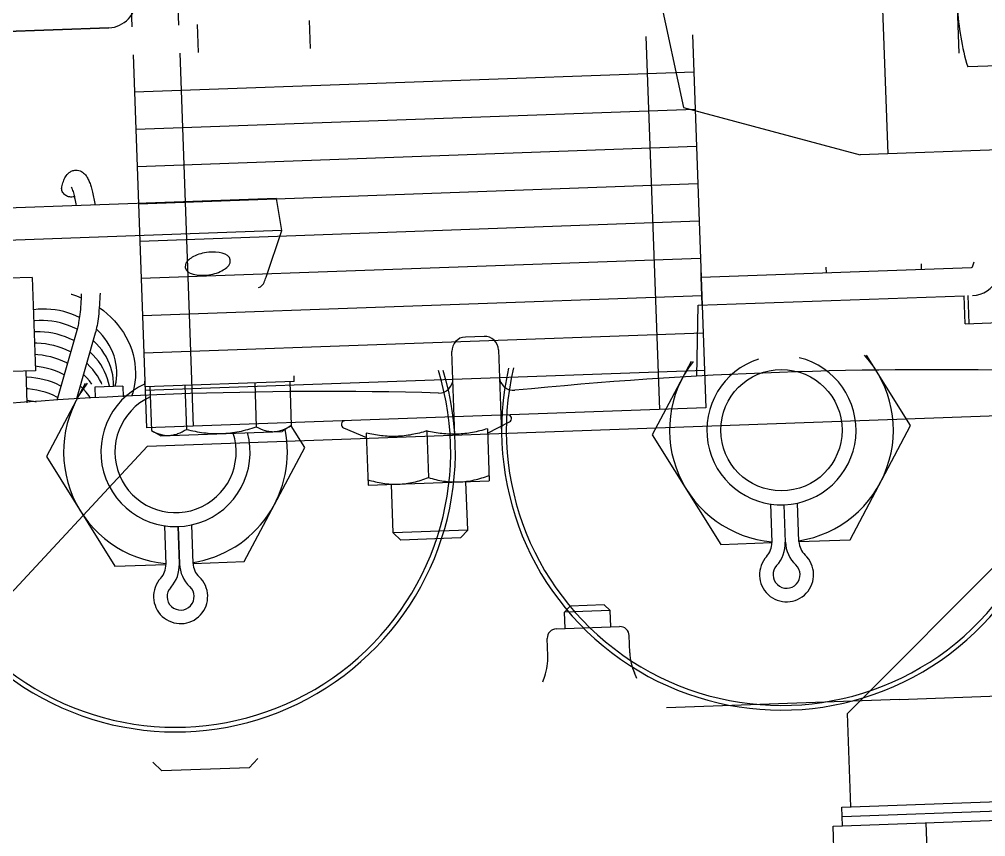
# Model space of a CAD drawing. Header units: millimetres. Extents: x 8884 to 18446, y 10737 to 16556.
# Drawn here: x 11185.12 to 11190.3, y 15456.81 to 15461.19 of the extents above; entities that cross this region are included whole.
import ezdxf

# ---------------------------------------------------------------- set-up
doc = ezdxf.new("R2010")
doc.units = ezdxf.units.MM
doc.layers.add('ENSAMBLES', color=7, linetype='Continuous')
doc.layers.add('ZMATERIEL', color=7, linetype='Continuous')

msp = doc.modelspace()

# ---------------------------------------------------------------- linework, layer by layer
at = {"color": 252, "linetype": 'Continuous'}
for p, q in [((11185.9743, 15461.1558, 84.487), (11185.9312, 15462.355, 84.487)), ((11185.7245, 15461.1468, 84.487), (11185.6813, 15462.346, 84.487)), ((11188.5441, 15461.3483, 84.487), (11188.6795, 15460.7143, 84.487)), ((11189.7765, 15460.467, 84.487), (11189.7487, 15461.2415, 84.487)), ((11186.0796, 15461.0095, 84.487), (11186.0742, 15461.1594, 84.487)), ((11186.6792, 15461.0311, 84.487), (11186.6739, 15461.181, 84.487)), ((11188.7279, 15461.1047, 84.487), (11188.7998, 15459.106, 84.487)), ((11188.4781, 15461.0958, 84.487), (11188.55, 15459.097, 84.487)), ((11185.9797, 15461.0059, 84.487), (11186.0516, 15459.0072, 84.487)), ((11185.7299, 15460.9969, 84.487), (11185.8017, 15458.9982, 84.487)), ((11190.8097, 15460.9545, 84.487), (11190.2031, 15460.9326, 84.487)), ((11188.7351, 15460.9049, 84.487), (11185.737, 15460.797, 84.487)), ((11188.7423, 15460.705, 84.487), (11185.7442, 15460.5972, 84.487)), ((11188.6795, 15460.7143, 84.487), (11189.6266, 15460.4616, 84.487)), ((11188.7495, 15460.5051, 84.487), (11185.7514, 15460.3973, 84.487)), ((11190.5035, 15460.4932, 84.487), (11189.6266, 15460.4616, 84.487)), ((11188.7567, 15460.3053, 84.487), (11185.7586, 15460.1974, 84.487)), ((11186.4978, 15460.2272, 84.487), (11183.3897, 15460.1154, 84.487)), ((11186.5257, 15460.0549, 84.487), (11186.4978, 15460.2272, 84.487)), ((11188.7639, 15460.1054, 84.487), (11185.7658, 15459.9976, 84.487)), ((11186.5257, 15460.0549, 84.487), (11183.4062, 15459.9427, 84.487)), ((11186.442, 15459.8053, 84.487), (11186.5257, 15460.0549, 84.487)), ((11188.7711, 15459.9055, 84.487), (11185.773, 15459.7977, 84.487)), ((11186.0096, 15459.8737, 84.487), (11186.0082, 15459.8583, 84.487)), ((11186.2486, 15459.8823, 84.487), (11186.25, 15459.8977, 84.487)), ((11189.9528, 15459.878, 84.487), (11189.9539, 15459.848, 84.487)), ((11190.2281, 15459.8611, 84.487), (11190.2368, 15459.8882, 84.487)), ((11188.7743, 15459.8089, 84.487), (11188.7733, 15459.8355, 84.487)), ((11188.7744, 15459.8056, 84.487), (11190.2235, 15459.8577, 84.487)), ((11189.4431, 15459.8596, 84.487), (11189.4442, 15459.8297, 84.487)), ((11185.1874, 15459.8041, 84.487), (11185.0575, 15459.7995, 84.487)), ((11185.1874, 15459.8041, 84.487), (11185.2053, 15459.3045, 84.487)), ((11188.7798, 15459.6557, 84.487), (11188.7744, 15459.8056, 84.487)), ((11185.3971, 15459.7141, 84.487), (11185.3986, 15459.7137, 84.487)), ((11185.3986, 15459.7137, 84.487), (11185.4251, 15459.7052, 84.487)), ((11185.4251, 15459.7052, 84.487), (11185.4506, 15459.6956, 84.487)), ((11188.7782, 15459.7056, 84.487), (11185.7802, 15459.5978, 84.487)), ((11188.7572, 15459.6549, 84.487), (11190.1841, 15459.7062, 84.487)), ((11190.1895, 15459.5563, 84.487), (11190.1841, 15459.7062, 84.487)), ((11190.2026, 15459.7068, 84.487), (11190.208, 15459.5569, 84.487)), ((11188.751, 15459.2744, 84.487), (11188.7572, 15459.6549, 84.487)), ((11185.197, 15459.6308, 84.487), (11185.1936, 15459.6303, 84.487)), ((11185.2198, 15459.6333, 84.487), (11185.197, 15459.6308, 84.487)), ((11185.2427, 15459.6345, 84.487), (11185.2198, 15459.6333, 84.487)), ((11185.2657, 15459.6344, 84.487), (11185.2427, 15459.6345, 84.487)), ((11185.2887, 15459.6331, 84.487), (11185.2657, 15459.6344, 84.487)), ((11185.3117, 15459.6305, 84.487), (11185.2887, 15459.6331, 84.487)), ((11185.3344, 15459.6266, 84.487), (11185.3117, 15459.6305, 84.487)), ((11185.3569, 15459.6215, 84.487), (11185.3344, 15459.6266, 84.487)), ((11185.379, 15459.6152, 84.487), (11185.3569, 15459.6215, 84.487)), ((11185.4008, 15459.6077, 84.487), (11185.379, 15459.6152, 84.487)), ((11185.422, 15459.5991, 84.487), (11185.4008, 15459.6077, 84.487)), ((11185.5474, 15459.643, 84.487), (11185.5478, 15459.6427, 84.487)), ((11185.5478, 15459.6427, 84.487), (11185.5697, 15459.6266, 84.487)), ((11185.5697, 15459.6266, 84.487), (11185.5906, 15459.6093, 84.487)), ((11185.5906, 15459.6093, 84.487), (11185.6104, 15459.591, 84.487)), ((11185.2024, 15459.5724, 84.487), (11185.1957, 15459.5717, 84.487)), ((11185.2253, 15459.5736, 84.487), (11185.2024, 15459.5724, 84.487)), ((11185.2484, 15459.5735, 84.487), (11185.2253, 15459.5736, 84.487)), ((11185.2714, 15459.5721, 84.487), (11185.2484, 15459.5735, 84.487)), ((11185.2943, 15459.5695, 84.487), (11185.2714, 15459.5721, 84.487)), ((11185.317, 15459.5657, 84.487), (11185.2943, 15459.5695, 84.487)), ((11185.3395, 15459.5606, 84.487), (11185.317, 15459.5657, 84.487)), ((11185.3617, 15459.5543, 84.487), (11185.3395, 15459.5606, 84.487)), ((11185.3834, 15459.5468, 84.487), (11185.3617, 15459.5543, 84.487)), ((11185.4414, 15459.5899, 84.487), (11185.422, 15459.5991, 84.487)), ((11185.6104, 15459.591, 84.487), (11185.629, 15459.5717, 84.487)), ((11185.629, 15459.5717, 84.487), (11185.6463, 15459.5515, 84.487)), ((11185.6463, 15459.5515, 84.487), (11185.6624, 15459.5305, 84.487)), ((11190.1895, 15459.5563, 84.487), (11190.7041, 15459.5748, 84.487)), ((11185.2079, 15459.5127, 84.487), (11185.1979, 15459.5121, 84.487)), ((11185.231, 15459.5126, 84.487), (11185.2079, 15459.5127, 84.487)), ((11185.254, 15459.5112, 84.487), (11185.231, 15459.5126, 84.487)), ((11185.2769, 15459.5086, 84.487), (11185.254, 15459.5112, 84.487)), ((11185.2996, 15459.5048, 84.487), (11185.2769, 15459.5086, 84.487)), ((11185.3221, 15459.4997, 84.487), (11185.2996, 15459.5048, 84.487)), ((11185.4304, 15459.5323, 84.487), (11185.3196, 15459.1445, 84.487)), ((11185.3443, 15459.4934, 84.487), (11185.3221, 15459.4997, 84.487)), ((11185.4046, 15459.5382, 84.487), (11185.3834, 15459.5468, 84.487)), ((11185.4252, 15459.5284, 84.487), (11185.4046, 15459.5382, 84.487)), ((11185.4287, 15459.5265, 84.487), (11185.4252, 15459.5284, 84.487)), ((11185.5265, 15459.5048, 84.487), (11185.426, 15459.1529, 84.487)), ((11185.5344, 15459.5253, 84.487), (11185.532, 15459.5274, 84.487)), ((11185.55, 15459.5098, 84.487), (11185.5344, 15459.5253, 84.487)), ((11185.5645, 15459.4935, 84.487), (11185.55, 15459.5098, 84.487)), ((11185.6624, 15459.5305, 84.487), (11185.6771, 15459.5087, 84.487)), ((11185.6771, 15459.5087, 84.487), (11185.6904, 15459.4863, 84.487)), ((11188.7854, 15459.5058, 84.487), (11185.7874, 15459.398, 84.487)), ((11185.2135, 15459.4517, 84.487), (11185.2001, 15459.4517, 84.487)), ((11185.2366, 15459.4503, 84.487), (11185.2135, 15459.4517, 84.487)), ((11185.2595, 15459.4477, 84.487), (11185.2366, 15459.4503, 84.487)), ((11185.2822, 15459.4439, 84.487), (11185.2595, 15459.4477, 84.487)), ((11185.366, 15459.4859, 84.487), (11185.3443, 15459.4934, 84.487)), ((11185.3872, 15459.4773, 84.487), (11185.366, 15459.4859, 84.487)), ((11185.4078, 15459.4675, 84.487), (11185.3872, 15459.4773, 84.487)), ((11185.4113, 15459.4656, 84.487), (11185.4078, 15459.4675, 84.487)), ((11185.517, 15459.4644, 84.487), (11185.5154, 15459.4659, 84.487)), ((11185.5326, 15459.4489, 84.487), (11185.517, 15459.4644, 84.487)), ((11185.5472, 15459.4326, 84.487), (11185.5326, 15459.4489, 84.487)), ((11185.578, 15459.4766, 84.487), (11185.5645, 15459.4935, 84.487)), ((11185.5903, 15459.4589, 84.487), (11185.578, 15459.4766, 84.487)), ((11185.6013, 15459.4407, 84.487), (11185.5903, 15459.4589, 84.487)), ((11185.6904, 15459.4863, 84.487), (11185.7022, 15459.4633, 84.487)), ((11185.7022, 15459.4633, 84.487), (11185.7125, 15459.4398, 84.487)), ((11185.3047, 15459.4388, 84.487), (11185.2822, 15459.4439, 84.487)), ((11185.3268, 15459.4325, 84.487), (11185.3047, 15459.4388, 84.487)), ((11185.3486, 15459.425, 84.487), (11185.3268, 15459.4325, 84.487)), ((11185.3698, 15459.4164, 84.487), (11185.3486, 15459.425, 84.487)), ((11185.3904, 15459.4066, 84.487), (11185.3698, 15459.4164, 84.487)), ((11185.3939, 15459.4047, 84.487), (11185.3904, 15459.4066, 84.487)), ((11185.4996, 15459.4035, 84.487), (11185.498, 15459.4049, 84.487)), ((11185.5152, 15459.388, 84.487), (11185.4996, 15459.4035, 84.487)), ((11185.5606, 15459.4156, 84.487), (11185.5472, 15459.4326, 84.487)), ((11185.5729, 15459.398, 84.487), (11185.5606, 15459.4156, 84.487)), ((11185.5839, 15459.3797, 84.487), (11185.5729, 15459.398, 84.487)), ((11185.6111, 15459.4219, 84.487), (11185.6013, 15459.4407, 84.487)), ((11185.6197, 15459.4027, 84.487), (11185.6111, 15459.4219, 84.487)), ((11185.6268, 15459.3832, 84.487), (11185.6197, 15459.4027, 84.487)), ((11185.7125, 15459.4398, 84.487), (11185.7214, 15459.4158, 84.487)), ((11185.7214, 15459.4158, 84.487), (11185.7286, 15459.3916, 84.487)), ((11185.2191, 15459.3894, 84.487), (11185.2023, 15459.3904, 84.487)), ((11185.2421, 15459.3868, 84.487), (11185.2191, 15459.3894, 84.487)), ((11185.2648, 15459.383, 84.487), (11185.2421, 15459.3868, 84.487)), ((11185.2873, 15459.3779, 84.487), (11185.2648, 15459.383, 84.487)), ((11185.3094, 15459.3716, 84.487), (11185.2873, 15459.3779, 84.487)), ((11185.3312, 15459.3641, 84.487), (11185.3094, 15459.3716, 84.487)), ((11185.3524, 15459.3555, 84.487), (11185.3312, 15459.3641, 84.487)), ((11185.373, 15459.3457, 84.487), (11185.3524, 15459.3555, 84.487)), ((11185.3765, 15459.3438, 84.487), (11185.373, 15459.3457, 84.487)), ((11185.4822, 15459.3426, 84.487), (11185.4806, 15459.344, 84.487)), ((11185.4978, 15459.3271, 84.487), (11185.4822, 15459.3426, 84.487)), ((11185.5298, 15459.3717, 84.487), (11185.5152, 15459.388, 84.487)), ((11185.5432, 15459.3547, 84.487), (11185.5298, 15459.3717, 84.487)), ((11185.5555, 15459.3371, 84.487), (11185.5432, 15459.3547, 84.487)), ((11185.5938, 15459.361, 84.487), (11185.5839, 15459.3797, 84.487)), ((11185.6023, 15459.3418, 84.487), (11185.5938, 15459.361, 84.487)), ((11185.6094, 15459.3223, 84.487), (11185.6023, 15459.3418, 84.487)), ((11185.6327, 15459.3633, 84.487), (11185.6268, 15459.3832, 84.487)), ((11185.6371, 15459.3432, 84.487), (11185.6327, 15459.3633, 84.487)), ((11185.6401, 15459.323, 84.487), (11185.6371, 15459.3432, 84.487)), ((11185.7286, 15459.3916, 84.487), (11185.7343, 15459.367, 84.487)), ((11185.7343, 15459.367, 84.487), (11185.7385, 15459.3423, 84.487)), ((11185.7385, 15459.3423, 84.487), (11185.741, 15459.3175, 84.487)), ((11185.2053, 15459.3045, 84.487), (11185.0754, 15459.2998, 84.487)), ((11185.1615, 15459.1322, 84.487), (11185.1554, 15459.3027, 84.487)), ((11185.2247, 15459.3259, 84.487), (11185.2045, 15459.3282, 84.487)), ((11185.2474, 15459.322, 84.487), (11185.2247, 15459.3259, 84.487)), ((11185.2699, 15459.317, 84.487), (11185.2474, 15459.322, 84.487)), ((11185.292, 15459.3107, 84.487), (11185.2699, 15459.317, 84.487)), ((11185.3138, 15459.3032, 84.487), (11185.292, 15459.3107, 84.487)), ((11185.335, 15459.2946, 84.487), (11185.3138, 15459.3032, 84.487)), ((11185.3556, 15459.2848, 84.487), (11185.335, 15459.2946, 84.487)), ((11185.5124, 15459.3108, 84.487), (11185.4978, 15459.3271, 84.487)), ((11185.5258, 15459.2938, 84.487), (11185.5124, 15459.3108, 84.487)), ((11185.5381, 15459.2762, 84.487), (11185.5258, 15459.2938, 84.487)), ((11185.5665, 15459.3188, 84.487), (11185.5555, 15459.3371, 84.487)), ((11185.5764, 15459.3001, 84.487), (11185.5665, 15459.3188, 84.487)), ((11185.5849, 15459.2809, 84.487), (11185.5764, 15459.3001, 84.487)), ((11185.6153, 15459.3024, 84.487), (11185.6094, 15459.3223, 84.487)), ((11185.6197, 15459.2823, 84.487), (11185.6153, 15459.3024, 84.487)), ((11185.6417, 15459.3027, 84.487), (11185.6401, 15459.323, 84.487)), ((11185.6419, 15459.2824, 84.487), (11185.6417, 15459.3027, 84.487)), ((11185.741, 15459.3175, 84.487), (11185.742, 15459.2928, 84.487)), ((11185.742, 15459.2928, 84.487), (11185.7413, 15459.2681, 84.487)), ((11188.7926, 15459.3059, 84.487), (11185.7946, 15459.1981, 84.487)), ((11185.1614, 15459.2689, 84.487), (11185.1566, 15459.269, 84.487)), ((11185.1844, 15459.2676, 84.487), (11185.1614, 15459.2689, 84.487)), ((11185.2073, 15459.265, 84.487), (11185.1844, 15459.2676, 84.487)), ((11185.23, 15459.2611, 84.487), (11185.2073, 15459.265, 84.487)), ((11185.2525, 15459.256, 84.487), (11185.23, 15459.2611, 84.487)), ((11185.2747, 15459.2497, 84.487), (11185.2525, 15459.256, 84.487)), ((11185.2964, 15459.2423, 84.487), (11185.2747, 15459.2497, 84.487)), ((11185.3176, 15459.2336, 84.487), (11185.2964, 15459.2423, 84.487)), ((11185.3591, 15459.2829, 84.487), (11185.3556, 15459.2848, 84.487)), ((11185.4648, 15459.2817, 84.487), (11185.4632, 15459.2831, 84.487)), ((11185.4804, 15459.2662, 84.487), (11185.4648, 15459.2817, 84.487)), ((11185.495, 15459.2499, 84.487), (11185.4804, 15459.2662, 84.487)), ((11185.5084, 15459.2329, 84.487), (11185.495, 15459.2499, 84.487)), ((11185.5491, 15459.2579, 84.487), (11185.5381, 15459.2762, 84.487)), ((11185.5589, 15459.2392, 84.487), (11185.5491, 15459.2579, 84.487)), ((11185.5618, 15459.2327, 84.487), (11185.5589, 15459.2392, 84.487)), ((11185.5921, 15459.2613, 84.487), (11185.5849, 15459.2809, 84.487)), ((11185.5979, 15459.2415, 84.487), (11185.5921, 15459.2613, 84.487)), ((11185.6023, 15459.2214, 84.487), (11185.5979, 15459.2415, 84.487)), ((11185.6227, 15459.2621, 84.487), (11185.6197, 15459.2823, 84.487)), ((11185.6243, 15459.2418, 84.487), (11185.6227, 15459.2621, 84.487)), ((11185.6245, 15459.2215, 84.487), (11185.6243, 15459.2418, 84.487)), ((11185.6337, 15459.2225, 84.487), (11185.6378, 15459.2422, 84.487)), ((11185.6378, 15459.2422, 84.487), (11185.6406, 15459.2622, 84.487)), ((11185.6406, 15459.2622, 84.487), (11185.6419, 15459.2824, 84.487)), ((11185.7391, 15459.2436, 84.487), (11185.7353, 15459.2193, 84.487)), ((11185.7413, 15459.2681, 84.487), (11185.7391, 15459.2436, 84.487)), ((11185.7938, 15459.2181, 84.487), (11185.7928, 15459.248, 84.487)), ((11186.5933, 15459.2468, 84.487), (11185.7938, 15459.2181, 84.487)), ((11186.3811, 15459.2392, 84.487), (11186.3896, 15459.0034, 84.487)), ((11186.5686, 15459.2459, 84.487), (11186.5771, 15459.0101, 84.487)), ((11186.5933, 15459.2468, 84.487), (11186.5922, 15459.2768, 84.487)), ((11185.167, 15459.2067, 84.487), (11185.1588, 15459.2072, 84.487)), ((11185.1899, 15459.2041, 84.487), (11185.167, 15459.2067, 84.487)), ((11185.2126, 15459.2002, 84.487), (11185.1899, 15459.2041, 84.487)), ((11185.2351, 15459.1951, 84.487), (11185.2126, 15459.2002, 84.487)), ((11185.2573, 15459.1888, 84.487), (11185.2351, 15459.1951, 84.487)), ((11185.279, 15459.1814, 84.487), (11185.2573, 15459.1888, 84.487)), ((11185.3382, 15459.2239, 84.487), (11185.3176, 15459.2336, 84.487)), ((11185.3417, 15459.222, 84.487), (11185.3382, 15459.2239, 84.487)), ((11185.4474, 15459.2208, 84.487), (11185.4458, 15459.2222, 84.487)), ((11185.463, 15459.2053, 84.487), (11185.4474, 15459.2208, 84.487)), ((11185.4776, 15459.189, 84.487), (11185.463, 15459.2053, 84.487)), ((11185.491, 15459.172, 84.487), (11185.4776, 15459.189, 84.487)), ((11185.6736, 15459.2212, 84.487), (11185.5237, 15459.2159, 84.487)), ((11185.5237, 15459.2159, 84.487), (11185.5258, 15459.1584, 84.487)), ((11185.6027, 15459.2187, 84.487), (11185.6023, 15459.2214, 84.487)), ((11185.6244, 15459.2195, 84.487), (11185.6245, 15459.2215, 84.487)), ((11185.6329, 15459.2198, 84.487), (11185.6337, 15459.2225, 84.487)), ((11185.6736, 15459.2212, 84.487), (11185.6757, 15459.1638, 84.487)), ((11185.7299, 15459.1954, 84.487), (11185.7275, 15459.1863, 84.487)), ((11185.7353, 15459.2193, 84.487), (11185.7299, 15459.1954, 84.487)), ((11185.8185, 15459.219, 84.487), (11185.827, 15458.9831, 84.487)), ((11186.0061, 15459.2257, 84.487), (11186.0145, 15458.9899, 84.487)), ((11185.1725, 15459.1432, 84.487), (11185.1611, 15459.1445, 84.487)), ((11185.1952, 15459.1393, 84.487), (11185.1725, 15459.1432, 84.487)), ((11185.21, 15459.136, 84.487), (11185.1952, 15459.1393, 84.487)), ((11185.3002, 15459.1727, 84.487), (11185.279, 15459.1814, 84.487)), ((11185.3208, 15459.163, 84.487), (11185.3002, 15459.1727, 84.487)), ((11185.3243, 15459.1611, 84.487), (11185.3208, 15459.163, 84.487)), ((11185.43, 15459.1599, 84.487), (11185.4284, 15459.1613, 84.487)), ((11185.4362, 15459.1537, 84.487), (11185.43, 15459.1599, 84.487)), ((11185.5011, 15459.1575, 84.487), (11185.491, 15459.172, 84.487)), ((11185.7245, 15459.1764, 84.487), (11185.7206, 15459.1654, 84.487)), ((11185.7275, 15459.1863, 84.487), (11185.7245, 15459.1764, 84.487)), ((11188.7998, 15459.106, 84.487), (11185.8017, 15458.9982, 84.487)), ((11191.125, 15459.0896, 84.487), (11185.8053, 15458.8983, 84.487)), ((11185.827, 15458.9831, 84.487), (11185.8783, 15458.9559, 84.487)), ((11185.8783, 15458.9559, 84.487), (11186.5279, 15458.9793, 84.487)), ((11186.5771, 15459.0101, 84.487), (11186.5279, 15458.9793, 84.487)), ((11186.8577, 15458.998, 84.487), (11186.9794, 15458.9466, 84.487)), ((11187.3033, 15458.9817, 84.487), (11187.3123, 15458.7314, 84.487)), ((11187.6281, 15458.9933, 84.487), (11187.6381, 15458.714, 84.487)), ((11187.6289, 15458.9699, 84.487), (11187.7466, 15459.03, 84.487)), ((11186.9785, 15458.97, 84.487), (11186.9886, 15458.6907, 84.487)), ((11189.5592, 15457.4673, 84.487), (11191.0321, 15458.9445, 84.487)), ((11184.8419, 15457.863, 84.487), (11185.8053, 15458.8983, 84.487)), ((11189.8374, 15457.5423, 84.487), (11227.2033, 15458.8861, 84.487)), ((11186.9886, 15458.6907, 84.487), (11187.6381, 15458.714, 84.487)), ((11187.1228, 15458.4353, 84.487), (11187.1135, 15458.6952, 84.487)), ((11187.5226, 15458.4497, 84.487), (11187.5132, 15458.7095, 84.487)), ((11187.5226, 15458.4497, 84.487), (11187.1228, 15458.4353, 84.487)), ((11187.1228, 15458.4353, 84.487), (11187.1642, 15458.3968, 84.487)), ((11187.5226, 15458.4497, 84.487), (11187.484, 15458.4083, 84.487)), ((11187.484, 15458.4083, 84.487), (11187.1642, 15458.3968, 84.487)), ((11188.2537, 15458.0492, 84.487), (11188.0713, 15458.0427, 84.487)), ((11188.2537, 15458.0492, 84.487), (11188.286, 15458.0192, 84.487)), ((11188.0713, 15458.0427, 84.487), (11188.0412, 15458.0104, 84.487)), ((11188.286, 15458.0192, 84.487), (11188.0412, 15458.0104, 84.487)), ((11188.0443, 15457.9226, 84.487), (11188.0412, 15458.0104, 84.487)), ((11188.2892, 15457.9314, 84.487), (11188.286, 15458.0192, 84.487)), ((11187.9971, 15457.9209, 84.487), (11188.3364, 15457.9331, 84.487)), ((11187.9523, 15457.7772, 84.487), (11187.949, 15457.8691, 84.487)), ((11188.3915, 15457.793, 84.487), (11188.3882, 15457.8849, 84.487)), ((11188.4286, 15457.6554, 84.487), (11188.416, 15457.6847, 84.487)), ((11187.9251, 15457.6373, 84.487), (11187.9356, 15457.6674, 84.487)), ((11189.5772, 15456.9676, 84.487), (11189.5592, 15457.4673, 84.487)), ((11186.3978, 15457.2265, 84.487), (11186.3516, 15457.1768, 84.487)), ((11185.8342, 15457.2062, 84.487), (11185.8839, 15457.16, 84.487)), ((11186.3516, 15457.1768, 84.487), (11185.8839, 15457.16, 84.487)), ((11189.5272, 15456.9658, 84.487), (11190.5265, 15457.0017, 84.487)), ((11189.5308, 15456.8659, 84.487), (11189.5272, 15456.9658, 84.487)), ((11189.529, 15456.9158, 84.487), (11190.5283, 15456.9518, 84.487)), ((11189.4808, 15456.8641, 84.487), (11190.5301, 15456.9018, 84.487)), ((11189.5635, 15454.5655, 84.487), (11189.4808, 15456.8641, 84.487)), ((11189.9877, 15456.6822, 84.487), (11189.9805, 15456.882, 84.487))]:
    msp.add_line(p, q, dxfattribs=at)
for centre, radius, start, end in [((11191.3976, 15461.3008, 84.487), 1.25, 182.0597, 197.1297), ((11190.2233, 15459.8627, 84.487), 0.005, 272.06, 342.0594), ((11190.2233, 15459.8627, 84.487), 0.155, 272.0597, 333.1183), ((11186.8655, 15459.0165, 84.487), 0.02, 92.0597, 247.0597), ((11187.7375, 15459.0478, 84.487), 0.02, 297.0597, 92.0597), ((11187.9989, 15457.8709, 84.487), 0.05, 92.0597, 182.0597), ((11188.3382, 15457.8831, 84.487), 0.05, 2.0597, 92.0597), ((11188.6913, 15457.8038, 84.487), 0.3, 182.0597, 203.3965), ((11187.6525, 15457.7664, 84.487), 0.3, 340.7228, 2.0597)]:
    msp.add_arc(centre, radius, start, end, dxfattribs=at)
for points, start_tangent, end_tangent in [([(11185.3471, 15460.2905, 84.487), (11185.3554, 15460.3187, 84.487), (11185.3666, 15460.3432, 84.487), (11185.3862, 15460.366, 84.487), (11185.4021, 15460.3749, 84.487), (11185.4215, 15460.3789, 84.487)], (0.234807, 0.972042), (0.999353, 0.035958)), ([(11185.4215, 15460.3789, 84.487), (11185.4529, 15460.3713, 84.487), (11185.4735, 15460.354, 84.487), (11185.4863, 15460.3348, 84.487), (11185.4959, 15460.3134, 84.487), (11185.5042, 15460.2889, 84.487), (11185.5118, 15460.2605, 84.487), (11185.5253, 15460.1923, 84.487)], (0.999353, 0.035958), (0.162671, -0.98668)), ([(11185.4008, 15460.2347, 84.487), (11185.3778, 15460.2387, 84.487), (11185.3588, 15460.2513, 84.487), (11185.3477, 15460.27, 84.487), (11185.3471, 15460.2905, 84.487)], (-0.999354, -0.03594), (0.234805, 0.972043)), ([(11185.3967, 15460.2901, 84.487), (11185.3999, 15460.2839, 84.487), (11185.4026, 15460.2774, 84.487), (11185.4072, 15460.2641, 84.487), (11185.4111, 15460.2507, 84.487), (11185.4145, 15460.2371, 84.487)], (0.555217, -0.831706), (0.233878, -0.972266)), ([(11185.4146, 15460.237, 84.487), (11185.4008, 15460.2347, 84.487)], (-0.955427, -0.295228), (-0.999354, -0.03594)), ([(11185.4145, 15460.2371, 84.487), (11185.4171, 15460.2261, 84.487), (11185.4245, 15460.1887, 84.487)], (0.23386, -0.97227), (0.173722, -0.984795)), ([(11186.25, 15459.8977, 84.487), (11186.1346, 15459.939, 84.487), (11186.0531, 15459.9158, 84.487), (11186.0096, 15459.8737, 84.487)], (-0.16238, 0.986728), (-0.318135, -0.948046)), ([(11186.0082, 15459.8583, 84.487), (11186.1235, 15459.817, 84.487), (11186.205, 15459.8403, 84.487), (11186.2486, 15459.8823, 84.487)], (0.16238, -0.986728), (0.318135, 0.948046)), ([(11186.4005, 15459.7502, 84.487), (11186.4117, 15459.754, 84.487), (11186.442, 15459.8053, 84.487)], (0.999354, 0.03594), (0.318135, 0.948046)), ([(11185.4515, 15459.7161, 84.487), (11185.4434, 15459.6054, 84.487), (11185.4372, 15459.563, 84.487), (11185.4304, 15459.5323, 84.487)], (-0.038853, -0.999245), (-0.274645, -0.961546)), ([(11185.5517, 15459.7196, 84.487), (11185.5429, 15459.5957, 84.487), (11185.5357, 15459.5458, 84.487), (11185.5265, 15459.5048, 84.487)], (-0.035366, -0.999374), (-0.274645, -0.961546)), ([(11185.827, 15458.9831, 84.487), (11185.8742, 15458.9636, 84.487), (11185.898, 15458.9586, 84.487), (11185.9218, 15458.9575, 84.487)], (0.883436, -0.468552), (0.999354, 0.03594)), ([(11185.9218, 15458.9575, 84.487), (11185.9455, 15458.9604, 84.487), (11185.9689, 15458.967, 84.487), (11186.0145, 15458.9899, 84.487)], (0.999354, 0.03594), (0.847496, 0.530802)), ([(11186.0145, 15458.9899, 84.487), (11186.108, 15458.972, 84.487), (11186.2031, 15458.9676, 84.487)], (0.970116, -0.242641), (0.999354, 0.03594)), ([(11186.2031, 15458.9676, 84.487), (11186.2976, 15458.9788, 84.487), (11186.3896, 15459.0034, 84.487)], (0.999354, 0.03594), (0.95018, 0.311701)), ([(11186.3896, 15459.0034, 84.487), (11186.4367, 15458.9838, 84.487), (11186.4605, 15458.9789, 84.487), (11186.4844, 15458.9777, 84.487)], (0.883436, -0.468552), (0.999354, 0.03594)), ([(11186.4844, 15458.9777, 84.487), (11186.5081, 15458.9806, 84.487), (11186.5315, 15458.9873, 84.487), (11186.5771, 15459.0101, 84.487)], (0.999354, 0.03594), (0.847496, 0.530802)), ([(11187.3033, 15458.9817, 84.487), (11187.2233, 15458.9616, 84.487), (11187.1418, 15458.9524, 84.487), (11187.0598, 15458.9557, 84.487), (11186.9785, 15458.97, 84.487)], (-0.955651, -0.294503), (-0.974337, 0.225094)), ([(11187.6281, 15458.9933, 84.487), (11187.5481, 15458.9733, 84.487), (11187.4665, 15458.9641, 84.487), (11187.3845, 15458.9674, 84.487), (11187.3033, 15458.9817, 84.487)], (-0.955651, -0.294503), (-0.974337, 0.225094)), ([(11187.151, 15458.6965, 84.487), (11187.2327, 15458.7073, 84.487), (11187.3123, 15458.7314, 84.487)], (0.999354, 0.03594), (0.936705, 0.350119)), ([(11187.3123, 15458.7314, 84.487), (11187.3934, 15458.7131, 84.487), (11187.4757, 15458.7082, 84.487)], (0.959436, -0.281928), (0.999354, 0.03594)), ([(11187.4757, 15458.7082, 84.487), (11187.5575, 15458.719, 84.487), (11187.6371, 15458.743, 84.487)], (0.999354, 0.03594), (0.936705, 0.350119)), ([(11186.9875, 15458.7197, 84.487), (11187.0686, 15458.7014, 84.487), (11187.151, 15458.6965, 84.487)], (0.959436, -0.281928), (0.999354, 0.03594))]:
    msp.add_spline(points, degree=3, dxfattribs=dict(at, start_tangent=start_tangent, end_tangent=end_tangent))
at = {"layer": 'ENSAMBLES', "color": 252, "linetype": 'Continuous'}
for p, q in [((11187.6103, 15459.4885, 84.487), (11187.5104, 15459.4849, 84.487)), ((11187.4543, 15458.9576, 84.487), (11187.4381, 15459.4073, 84.487)), ((11187.6879, 15459.4163, 84.487), (11187.7041, 15458.9666, 84.487))]:
    msp.add_line(p, q, dxfattribs=at)
for centre, radius, start, end in [((11187.513, 15459.41, 84.487), 0.075, 92.0597, 182.0597), ((11187.613, 15459.4136, 84.487), 0.075, 2.0597, 92.0597), ((11190.0019, 15436.8098, 84.487), 22.5, 88.44057, 95.67874), ((11187.3684, 15459.2597, 84.487), 0.075, 268.4406, 2.0597), ((11187.7681, 15459.274, 84.487), 0.075, 182.0597, 275.6787), ((11186.754, 15436.693, 84.487), 22.5, 88.44057, 95.67874)]:
    msp.add_arc(centre, radius, start, end, dxfattribs=at)
at = {"layer": 'ZMATERIEL', "color": 252, "linetype": 'Continuous', "ltscale": 70}
msp.add_line((11190.1575, 15461.0061, 84.487), (11190.1431, 15461.4058, 84.487), dxfattribs=at)
msp.add_line((11190.1575, 15461.0061, 84.487), (11190.1431, 15461.4058, 84.487), dxfattribs=at)
at = {"layer": 'ZMATERIEL', "color": 252, "linetype": 'Continuous'}
for p, q in [((11182.1518, 15461.0183, 84.487), (11185.5996, 15461.1423, 84.487)), ((11185.5996, 15461.1423, 84.487), (11182.1518, 15461.0183, 84.487)), ((11188.7203, 15459.3533, 84.487), (11188.512, 15458.9606, 84.487)), ((11189.8968, 15459.0104, 84.487), (11189.6608, 15459.3872, 84.487)), ((11185.4724, 15459.2365, 84.487), (11185.2641, 15458.8438, 84.487)), ((11186.6489, 15458.8936, 84.487), (11186.5762, 15459.0096, 84.487)), ((11189.5721, 15458.3983, 84.487), (11189.8968, 15459.0104, 84.487)), ((11188.512, 15458.9606, 84.487), (11188.8798, 15458.3734, 84.487)), ((11186.3242, 15458.2815, 84.487), (11186.6489, 15458.8936, 84.487)), ((11185.2641, 15458.8438, 84.487), (11185.6319, 15458.2566, 84.487)), ((11189.1451, 15458.5901, 84.487), (11189.1525, 15458.3832, 84.487)), ((11189.2178, 15458.5857, 84.487), (11189.225, 15458.3858, 84.487)), ((11189.226, 15458.3859, 84.487), (11189.2188, 15458.5858, 84.487)), ((11189.2984, 15458.3885, 84.487), (11189.291, 15458.5951, 84.487)), ((11185.8972, 15458.4733, 84.487), (11185.9046, 15458.2664, 84.487)), ((11185.9699, 15458.4689, 84.487), (11185.9771, 15458.269, 84.487)), ((11185.9781, 15458.2691, 84.487), (11185.9709, 15458.4689, 84.487)), ((11186.0505, 15458.2717, 84.487), (11186.0431, 15458.4783, 84.487)), ((11188.8798, 15458.3734, 84.487), (11189.1525, 15458.3832, 84.487)), ((11189.2984, 15458.3885, 84.487), (11189.5721, 15458.3983, 84.487)), ((11185.6319, 15458.2566, 84.487), (11185.9046, 15458.2664, 84.487)), ((11186.0505, 15458.2717, 84.487), (11186.3242, 15458.2815, 84.487))]:
    msp.add_line(p, q, dxfattribs=at)
at = {"layer": 'ZMATERIEL', "color": 252}
msp.add_line((11189.8374, 15457.5423, 84.487), (11188.5882, 15457.4974, 84.487), dxfattribs=at)
at = {"layer": 'ZMATERIEL', "color": 252, "linetype": 'Continuous'}
msp.add_circle((11189.2044, 15458.9855, 84.487), 0.325, dxfattribs=at)
for centre, radius, start, end in [((11185.5942, 15461.2922, 84.487), 0.15, 272.0596, 2.0596), ((11189.2044, 15458.9855, 84.487), 1.5, 167.1873, 16.932), ((11189.2044, 15458.9855, 84.487), 1.475, 166.9292, 17.1901), ((11189.2044, 15458.9855, 84.487), 0.6, 142.1434, 265.0232), ((11189.2044, 15458.9855, 84.487), 0.4, 107.8002, 76.3191), ((11189.2044, 15458.9855, 84.487), 0.6, 278.9999, 41.9759), ((11185.9565, 15458.8687, 84.487), 1.5, 167.1873, 16.932), ((11185.9565, 15458.8687, 84.487), 1.475, 166.9292, 17.1901), ((11185.9565, 15458.8687, 84.487), 0.6, 142.1434, 265.0232), ((11185.9565, 15458.8687, 84.487), 0.4, 114.084, 15.0625), ((11185.9565, 15458.8687, 84.487), 0.325, 114.7326, 18.1363), ((11185.9565, 15458.8687, 84.487), 0.6, 278.9999, 11.6174), ((11189.0489, 15458.3795, 84.487), 0.1037, 317.3323, 2.0597), ((11189.0489, 15458.3795, 84.487), 0.1762, 317.3323, 2.0597), ((11189.402, 15458.3922, 84.487), 0.1762, 182.0597, 226.787), ((11189.402, 15458.3922, 84.487), 0.1037, 182.0597, 226.787), ((11189.2318, 15458.211, 84.487), 0.145, 137.3323, 46.787), ((11185.801, 15458.2627, 84.487), 0.1037, 317.3323, 2.0597), ((11185.801, 15458.2627, 84.487), 0.1762, 317.3323, 2.0597), ((11186.1541, 15458.2754, 84.487), 0.1762, 182.0597, 226.787), ((11186.1541, 15458.2754, 84.487), 0.1037, 182.0597, 226.787), ((11189.2318, 15458.211, 84.487), 0.0725, 137.3323, 46.787), ((11185.9839, 15458.0942, 84.487), 0.145, 137.3323, 46.787), ((11185.9839, 15458.0942, 84.487), 0.0725, 137.3323, 46.787)]:
    msp.add_arc(centre, radius, start, end, dxfattribs=at)

doc.saveas('drawing.dxf')
